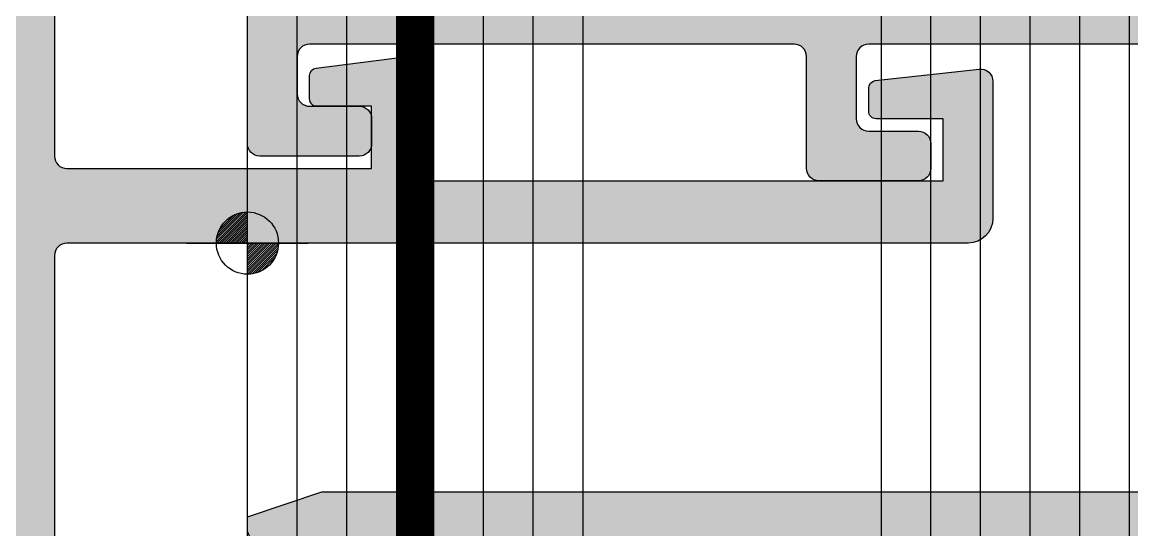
# Model space of a CAD drawing. Header units: millimetres. Extents: x 12351878 to 12381578, y 696206 to 738256.
# Drawn here: x 12356775.44 to 12356820.09, y 716217.26 to 716237.66 of the extents above; entities that cross this region are included whole.
import ezdxf

# ---------------------------------------------------------------- set-up
doc = ezdxf.new("R2010")
doc.units = ezdxf.units.MM
doc.header["$LTSCALE"] = 1000
doc.linetypes.add('HIDDEN', pattern=[0.125, 0.0625, -0.0625])
for name, color, linetype in [('EXTRUSION1', 4, 'Continuous'), ('GLASS', 1, 'Continuous'), ('GLASS-V', 11, 'Continuous'), ('SYMBOL', 7, 'Continuous'), ('型材断面填充', 254, 'Continuous')]:
    doc.layers.add(name, color=color, linetype=linetype)
pattern_1 = [(45, (-5.177405079579821, -3.521739121779553), (-0.04419417382415922, 0.04419417382415922), [])]

# ---------------------------------------------------------------- blocks, each defined once
blk = doc.blocks.new('*U102')
at = {"layer": 'GLASS'}
for points in [[(1964.257292167694, 23.49999995539967), (1.000000000014552, 23.5), (1.455191522836685e-11, 24.5), (2.182787284255028e-11, 32.5), (1.000000000021828, 33.5), (1964.2572921677, 33.49999995540694)], [(1964.257292167683, 11.49999995540694), (1.000000000003638, 11.5), (3.637978807091713e-12, 10.5), (-3.637978807091713e-12, 6.5), (0.999999999996362, 5.5), (1964.257292167672, 5.499999955399662)], [(1964.257292167683, 3.99999995540694), (1.000000000003638, 4), (3.637978807091713e-12, 3), (-3.637978807091713e-12, -1), (0.999999999996362, -2), (1964.257292167672, -2.000000044600336)]]:
    blk.add_lwpolyline(points, dxfattribs=at)
at = {"layer": 'GLASS-V'}
for p, q in [((2.182787284255028e-11, 31.5), (1964.257292167698, 31.49999995540694)), ((1.818989403545856e-11, 29.50000000000728), (1964.257292167698, 29.49999995540694)), ((1.818989403545856e-11, 27.5), (1964.257292167696, 27.49999995540694)), ((1.818989403545856e-11, 25.5), (1964.257292167694, 25.49999995540694)), ((3.637978807091713e-12, 9.5), (1964.257292167681, 9.499999955399662)), ((0, 7.5), (1964.257292167674, 7.499999955399662)), ((3.637978807091713e-12, 2), (1964.257292167681, 1.999999955399663)), ((0, 0), (1964.257292167674, -4.460033657858792e-08))]:
    blk.add_line(p, q, dxfattribs=at)
at = {"layer": 'GLASS-V', "linetype": 'HIDDEN', "const_width": 1.499999999999999}
blk.add_lwpolyline([(1, 4.75), (1964.257292167683, 4.750171004242848)], dxfattribs=at)
blk = doc.blocks.new('bnc01')
at = {"color": 0, "linetype": 'ByBlock', "xscale": -1, "rotation": 270}
blk.add_blockref('*U102', (3188.999999998137, 2745.071648793994, -6.694355303533301e-08), dxfattribs=at)
blk = doc.blocks.new('20211008-LC04')
at = {"layer": '型材断面填充', "linetype": 'ByBlock'}
h = blk.add_hatch(color=256, dxfattribs=at)
edge = h.paths.add_edge_path(flags=16)
edge.add_line((139.7340438328574, 22.50000195260873), (139.7340438328574, -22.50000195260145))
edge.add_arc((139.2340438328574, -22.50000195260145), 0.5, -90, 0, ccw=False)
edge.add_line((139.2340438328574, -23.00000195260145), (2.5, -23.00000195260145))
edge.add_arc((2.5, -22.50000195260145), 0.5, 180, 270, ccw=False)
edge.add_line((2, -22.50000195260145), (2, 22.50000195260873))
edge.add_arc((2.5, 22.50000195260873), 0.5, 90, 180, ccw=False)
edge.add_line((2.5, 23.00000195260873), (139.2340438328574, 23.00000195260873))
edge.add_arc((139.2340438328574, 22.50000195260873), 0.5, 0, 90, ccw=False)
edge = h.paths.add_edge_path()
edge.add_line((143.6999999999425, 37.00000195266693), (142.7385164807092, 37.00000195255052))
edge.add_arc((142.7385164806874, 36.50000195257599), 0.4999999999745341, 89.99999999749872, 201.8014094837972)
edge.add_line((142.2742781352608, 36.31430661442937), (143.9785430072698, 32.05364443446524))
edge.add_arc((143.6999999999789, 31.94222723151688), 0.3000000000391237, 5.558376869885251e-09, 21.801409492028824, ccw=False)
edge.add_line((144.0000000000182, 31.94222723154598), (144.0000000000036, 29.79999695261722))
edge.add_arc((143.6999999999716, 29.79999695260267), 0.3000000000320142, -89.99999999444162, 2.7791884349426255e-09, ccw=False)
edge.add_line((143.7000000000007, 29.49999695257065), (142.7330229671097, 29.49999695262886))
edge.add_arc((142.7330229670806, 28.99999695261795), 0.5000000000109139, 89.99999999666495, 183.66193703806)
edge.add_line((142.2340438328574, 28.96806227523848), (142.2340438328574, 3.499999999934516))
edge.add_arc((142.7340438328574, 3.499999999934516), 0.5, 180, 270)
edge.add_line((142.7340438328574, 2.999999999934516), (154.9999999999964, 2.999999999938154))
edge.add_line((154.9999999999964, 2.999999999938154), (154.9999999999891, 5.499999999938154))
edge.add_line((154.9999999999891, 5.499999999938154), (152.799999999992, 5.499999999909051))
edge.add_arc((152.8000000000065, 5.799999999926513), 0.3000000000174623, 180, 269.99999999722075, ccw=False)
edge.add_line((152.4999999999891, 5.799999999926513), (152.4999999999891, 6.735424868817063))
edge.add_arc((152.7999999999847, 6.735424868824339), 0.2999999999956344, 97.18075578131072, 180.0000000013896, ccw=False)
edge.add_line((152.7624999999862, 7.033071891313739), (156.4374999999745, 7.496078370753821))
edge.add_arc((156.4999999999891, 6.999999999930878), 0.5000000000001641, 1.6675016922818031e-09, 97.18075578313659, ccw=False)
edge.add_line((156.9999999999891, 6.99999999994543), (156.9999999999964, 2.49999999994543))
edge.add_line((156.9999999999964, 2.49999999994543), (177.9999999999964, 2.499999999996362))
edge.add_line((177.9999999999964, 2.499999999996362), (177.9999999999891, 4.999999999996362))
edge.add_line((177.9999999999891, 4.999999999996362), (175.299999999992, 4.999999999996362))
edge.add_arc((175.2999999999847, 5.299999999991996), 0.2999999999956344, 180.0000000013896, 270.0000000013896, ccw=False)
edge.add_line((174.9999999999891, 5.29999999998472), (174.9999999999891, 6.231671842684591))
edge.add_arc((175.299999999992, 6.231671842702781), 0.3000000000029104, 96.37937020970242, 180.000000003474, ccw=False)
edge.add_line((175.2666666666519, 6.529814239704137), (179.4444446228626, 6.996904014962638))
edge.add_arc((179.4999999999745, 6.499999999996362), 0.5000000000156489, 8.33779267850332e-10, 96.37934963270061, ccw=False)
edge.add_line((179.9999999999891, 6.500000000003638), (179.9999999999964, 1.000000000003638))
edge.add_arc((179.0000000000036, 0.999999999996362), 0.999999999992724, -89.99999999958311, 4.16889633925166e-10, ccw=False)
edge.add_line((179.0000000000109, 3.637978807091713e-12), (142.7340438328429, 3.637978807091713e-12))
edge.add_arc((142.7340438328429, -0.499999999996362), 0.5, 90, 180)
edge.add_line((142.2340438328429, -0.499999999996362), (142.2340438328574, -28.9680622752312))
edge.add_arc((142.7330229670806, -28.99999695261067), 0.500000000009456, 176.33806296194, 270.0000000033351)
edge.add_line((142.7330229671097, -29.49999695262159), (143.7000000000007, -29.49999695256338))
edge.add_arc((143.6999999999716, -29.79999695259539), 0.3000000000320142, -2.7791884349426255e-09, 89.99999999444162, ccw=False)
edge.add_line((144.0000000000036, -29.79999695260994), (144.0000000000182, -31.94222723153871))
edge.add_arc((143.6999999999825, -31.94222723150961), 0.3000000000356522, 338.19859050771316, 359.99999999444157, ccw=False)
edge.add_line((143.9785430072698, -32.05364443445796), (142.2742781352608, -36.31430661442209))
edge.add_arc((142.7385164806874, -36.50000195256871), 0.499999999973781, 158.1985905162028, 270.0000000025013)
edge.add_line((142.7385164807092, -37.00000195254324), (143.6999999999425, -37.00000195265966))
edge.add_arc((143.6999999999935, -37.30000195265529), 0.2999999999956344, 1.2506518487498397e-08, 90.00000000972727, ccw=False)
edge.add_line((143.9999999999891, -37.30000195258981), (144.0000000000182, -39.70000195259854))
edge.add_arc((143.7000000000189, -39.70000195260218), 0.2999999999992724, -90.0000000006948, 6.947971087356564e-10, ccw=False)
edge.add_line((143.7000000000153, -40.00000195260145), (140.2340438328611, -40.00000195260145))
edge.add_arc((140.2340438328611, -39.50000195260145), 0.5, 180, 270, ccw=False)
edge.add_line((139.7340438328611, -39.50000195260145), (139.7340438328574, -25.50000195259054))
edge.add_arc((139.2340438328574, -25.50000195259054), 0.5, 0, 90)
edge.add_line((139.2340438328574, -25.00000195259054), (0, -25.00000195260145))
edge.add_line((0, -25.00000195260145), (0, 25.00000195260873))
edge.add_line((0, 25.00000195260873), (139.2340438328647, 25.00000195260873))
edge.add_arc((139.2340438328647, 25.50000195260873), 0.5, 270, 360)
edge.add_line((139.7340438328647, 25.50000195260873), (139.7340438328611, 39.50000195260145))
edge.add_arc((140.2340438328611, 39.50000195260145), 0.5, 90, 180, ccw=False)
edge.add_line((140.2340438328611, 40.00000195260145), (143.7000000000153, 40.00000195260873))
edge.add_arc((143.7000000000189, 39.70000195260945), 0.2999999999992724, -6.947971087356564e-10, 90.0000000006948, ccw=False)
edge.add_line((144.0000000000182, 39.70000195260582), (143.9999999999891, 37.30000195259709))
edge.add_arc((143.6999999999935, 37.30000195266257), 0.2999999999956344, 269.9999999902727, 359.99999998749354, ccw=False)
at = {"color": 0, "linetype": 'ByBlock'}
blk.add_lwpolyline([(142.2340438328574, 28.96806227523848), (142.2340438328574, 3.499999999934516, 0.414213562373095), (142.7340438328574, 2.999999999934516), (154.9999999999964, 2.999999999938154), (154.9999999999891, 5.499999999938154), (152.799999999992, 5.499999999909051, -0.4142135623588877), (152.4999999999891, 5.799999999926513), (152.4999999999891, 6.735424868817063, -0.3779644730168928), (152.7624999999862, 7.033071891313739), (156.4374999999745, 7.496078370753821, -0.4514162296451933), (156.9999999999891, 6.99999999994543), (156.9999999999964, 2.49999999994543), (177.9999999999964, 2.499999999996362), (177.9999999999891, 4.999999999996362), (175.299999999992, 4.999999999996362, -0.4142135623730949), (174.9999999999891, 5.29999999998472), (174.9999999999891, 6.231671842684591, -0.3819660112611774), (175.2666666666519, 6.529814239704137), (179.4444446228626, 6.996904014962638, -0.4472134877612622), (179.9999999999891, 6.500000000003638), (179.9999999999964, 1.000000000003638, -0.414213562373095), (179.0000000000109, 3.637978807091713e-12), (142.7340438328429, 3.637978807091713e-12, 0.4142135623735267), (142.2340438328429, -0.499999999996362), (142.2340438328574, -28.9680622752312, 0.4330595391105082)], format="xyb", dxfattribs=at)
blk = doc.blocks.new('WP')
at = {"linetype": 'ByBlock'}
h = blk.add_hatch(dxfattribs=at)
h.set_pattern_fill('ANSI31', color=0, scale=0.5, style=0)
h.set_pattern_definition(pattern_1)
h.paths.add_polyline_path([(0, 1.25, 0.4142135623730949), (-1.249999999999999, 0), (0, -4.440892098500626e-16)])
h = blk.add_hatch(dxfattribs=at)
h.set_pattern_fill('ANSI31', color=0, scale=0.5, style=0)
h.set_pattern_definition(pattern_1)
h.paths.add_polyline_path([(8.881784197001252e-16, -1.25, 0.414213562373095), (1.250000000000001, -4.440892098500626e-16), (0, -4.440892098500626e-16)])
at = {"color": 0, "linetype": 'ByBlock'}
for p, q in [((0, -2.45), (0, 2.45)), ((-2.449999999999999, 0), (2.450000000000001, -4.440892098500626e-16))]:
    blk.add_line(p, q, dxfattribs=at)
blk.add_circle((8.881784197001252e-16, 0), 1.25, dxfattribs=at)
blk = doc.blocks.new('20211011-LC03')
at = {"layer": '型材断面填充', "linetype": 'ByBlock'}
h = blk.add_hatch(color=256, dxfattribs=at)
edge = h.paths.add_edge_path()
edge.add_arc((3.270390053760032, 2.200003247972086), 0.1999999999991586, 269.9999999999653, 389.9999999965665)
edge.add_line((3.443595134522184, 2.300003247961286), (3.339094735798426, 2.481003248001798))
edge.add_arc((3.531352375437631, 2.592003247991786), 0.2219999999941796, 90.00000000189522, 209.9999999978836, ccw=False)
edge.add_line((3.531352375430288, 2.814003247985966), (3.813573580322554, 2.814003248015069))
edge.add_arc((3.813573580374838, 3.036003248020049), 0.22200000000498, 269.9999999865061, 322.4314079591565)
edge.add_line((3.98953610593162, 2.900647459071479), (5.496837764614611, 4.860139615368098))
edge.add_arc((5.671215042220319, 4.72600324798232), 0.2200000000014329, 89.99999999891031, 142.431407971839, ccw=False)
edge.add_line((5.671215042224503, 4.946003247983754), (7.639361378242029, 4.946003247983754))
edge.add_arc((7.639361378240009, 4.726003247986635), 0.2199999999971185, -37.56859203026619, 89.99999999947403, ccw=False)
edge.add_line((7.813738655837369, 4.591866880597081), (4.499334660926252, 0.2831416872068075))
edge.add_line((4.499334660926252, 0.2831416872068075), (4.499334660926252, -1.499992678509443))
edge.add_arc((3.999334660925926, -1.499992678509769), 0.500000000000326, -89.99990747224382, 3.728928277269006e-11, ccw=False)
edge.add_line((3.999335468382924, -1.999992678509443), (2.499999192543328, -1.999994293422787))
edge.add_arc((2.500000000000326, -2.499994293422461), 0.500000000000326, 90.00009252775627, 180.0000000000373)
edge.add_line((2, -2.499994293422787), (2.000011854172044, -43.00001866549428))
edge.add_arc((1.500011854172044, -43.00001866549428), 0.5, -90, 0, ccw=False)
edge.add_line((1.500011854172044, -43.50001866549428), (1.000011854172044, -43.50001866549428))
edge.add_line((1.000011854172044, -43.50001866549428), (1.438985054846853e-05, -40.50001866546518))
edge.add_line((1.438985054846853e-05, -40.50001866546518), (0, 0))
edge.add_line((0, 0), (2.499334660926252, 3.247972927056253e-06))
edge.add_line((2.499334660926252, 3.247972927056253e-06), (2.499334660926252, 2.000003247972927))
edge.add_line((2.499334660926252, 2.000003247972927), (3.270390053759911, 2.000003247972927))
at = {"color": 0, "linetype": 'ByBlock'}
blk.add_lwpolyline([(3.270390053759911, 2.000003247972927, 0.5773502691698529), (3.443595134522184, 2.300003247961286), (3.339094735798426, 2.481003248001798, -0.5773502691662875), (3.531352375430288, 2.814003247985966), (3.813573580322554, 2.814003248015069, 0.2328517585496297), (3.98953610593162, 2.900647459071479), (5.496837764614611, 4.860139615368098, -0.2328517585509097), (5.671215042224503, 4.946003247983754), (7.639361378242029, 4.946003247983754, -0.6222550571454836), (7.813738655837369, 4.591866880597081), (4.499334660926252, 0.2831416872068075), (4.499334660926252, -1.499992678509443, -0.4142130893760066), (3.999335468382924, -1.999992678509443), (2.499999192543328, -1.999994293422787, 0.4142130893760066), (2, -2.499994293422787), (2.000011854172044, -43.00001866549428, -0.4142135623730951), (1.500011854172044, -43.50001866549428), (1.000011854172044, -43.50001866549428), (1.438985054846853e-05, -40.50001866546518), (0, 0), (2.499334660926252, 3.247972927056253e-06), (2.499334660926252, 2.000003247972927)], format="xyb", close=True, dxfattribs=at)
blk = doc.blocks.new('20211011-LC12')
at = {"layer": '型材断面填充', "linetype": 'ByBlock'}
h = blk.add_hatch(color=256, dxfattribs=at)
edge = h.paths.add_edge_path(flags=16)
edge.add_arc((44.99995046646291, 47.49991090742333), 0.5, 0, 90)
edge.add_line((44.99995046646291, 47.99991090742333), (30.99997148096008, 47.99991090742697))
edge.add_arc((30.99997148096008, 47.49991090742697), 0.5, 90, 180)
edge.add_line((30.49997148096008, 47.49991090742697), (30.49997148096008, 41.62942495593961))
edge.add_arc((29.99997148096001, 41.62942495593948), 0.5000000000000746, -60.25511870231918, 1.4722445484949276e-11, ccw=False)
edge.add_line((30.24804095014406, 41.19530338488039), (25.75187692749023, 38.62606680043245))
edge.add_arc((25.99994639667428, 38.19194522937336), 0.5000000000000722, 119.7448812976808, 180.0000000000147)
edge.add_line((25.4999463966742, 38.19194522937323), (25.4999463966742, 11.49991367585972))
edge.add_arc((25.9999463966742, 11.49991367585972), 0.5, 180, 270)
edge.add_line((25.9999463966742, 10.99991367585972), (44.99995046646291, 10.99991367585608))
edge.add_arc((44.99995046646291, 11.49991367585608), 0.5, 270, 360)
edge.add_line((45.49995046646291, 11.49991367585608), (45.49995046646291, 47.49991090742333))
edge = h.paths.add_edge_path(flags=16)
edge.add_arc((149.9999677274575, 43.99991090404912), 5.299999999982185, 154.4667710054802, 222.0225913319794)
edge.add_arc((146.9912999442908, 41.28874544056831), 1.250000000002372, 222.0225913320076, 330.0000000004409)
edge.add_arc((146.991299944308, 41.28874544058336), 1.249999999995031, 329.9999999994492, 402.0225913369761)
edge.add_arc((149.9999677272222, 43.99991090431489), 2.799999999964994, 218.5196242606471, 222.022591337007, ccw=False)
edge.add_line((147.8092620219977, 42.25611948533697), (147.9266212562216, 42.34953688277528))
edge.add_arc((149.999967727414, 43.99991090412306), 2.649999999989757, 201.4803757469475, 218.5196242551437, ccw=False)
edge.add_line((147.5340286636201, 43.02952719980749), (147.3944472071889, 42.97459982031796))
edge.add_arc((149.9999677274535, 43.99991090408348), 2.80000000000218, 98.51962425415968, 201.4803757459716, ccw=False)
edge.add_line((149.5851529126376, 46.76901340659606), (149.6073751348558, 46.62066862966822))
edge.add_arc((149.9999677274518, 43.99991090408002), 2.649999999998381, 81.48037574577779, 98.51962425422221, ccw=False)
edge.add_line((150.3925603200478, 46.62066862966822), (150.414782542266, 46.76901340658151))
edge.add_arc((149.9999677274758, 43.99991090408665), 2.799999999980847, -21.480375745893127, 81.48037574630712, ccw=False)
edge.add_line((152.605488247722, 42.97459982033251), (152.4659067912726, 43.02952719981113))
edge.add_arc((149.9999677274848, 43.99991090407001), 2.649999999963366, 321.4803757458682, 338.51962425414524, ccw=False)
edge.add_line((152.0733141986857, 42.34953688277528), (152.1906734329095, 42.25611948533697))
edge.add_arc((149.9999677274761, 43.99991090407291), 2.7999999999778, 317.9774086670887, 321.4803757458903, ccw=False)
edge.add_arc((153.0086355105848, 41.28874544055471), 1.2499999999839, 137.9774086670813, 209.9999999993286)
edge.add_arc((153.0086355105922, 41.28874544059364), 1.250000000009841, 210.0000000007027, 317.9774086799817)
edge.add_arc((149.9999677273191, 43.99991090303279), 5.299999999371392, 317.9774086799838, 385.533228998954)
edge.add_arc((155.2335133676093, 46.49991090777562), 0.5000000000005931, 89.99999999995771, 205.5332289990933, ccw=False)
edge.add_line((155.2335133676097, 46.99991090777621), (196.4999677271699, 46.99991090777621))
edge.add_arc((196.4999677271699, 46.49991090777621), 0.5, 0, 90, ccw=False)
edge.add_line((196.9999677271699, 46.49991090777621), (196.9999677271699, -46.50008909222379))
edge.add_arc((196.4999677271699, -46.50008909222379), 0.5, -90, 0, ccw=False)
edge.add_line((196.4999677271699, -47.00008909222379), (155.2335133676133, -47.00008909222379))
edge.add_arc((155.2335133676145, -46.50008909222562), 0.4999999999981668, 154.4667710009284, 269.9999999998665, ccw=False)
edge.add_arc((149.9999677273338, -44.00008908745983), 5.299999999375096, 334.4667710007754, 402.0225913199459)
edge.add_arc((153.0086355106098, -41.2889236250227), 1.250000000012796, 42.0225913198766, 149.9999999990069)
edge.add_arc((153.0086355106102, -41.28892362497651), 1.249999999990001, 150.000000000849, 222.0225913322366)
edge.add_arc((149.9999677274278, -44.00008908850176), 2.800000000031143, 38.51962425341719, 42.02259133231382, ccw=False)
edge.add_line((152.1906734329241, -42.25629766975908), (152.0733141987039, -42.34971506719739))
edge.add_arc((149.9999677274898, -44.00008908849453), 2.64999999997516, 21.48037574572578, 38.5196242539954, ccw=False)
edge.add_line((152.4659067912908, -43.02970538423688), (152.6054882477438, -42.97477800475463))
edge.add_arc((149.9999677274895, -44.00008908850669), 2.799999999987707, -81.48037574615881, 21.480375745792287, ccw=False)
edge.add_line((150.4147825422879, -46.76919159100726), (150.392560320066, -46.62084681409397))
edge.add_arc((149.99996772747, -44.00008908851306), 2.649999999991179, 261.4803757457545, 278.51962425424557, ccw=False)
edge.add_line((149.607375134874, -46.62084681409397), (149.5851529126594, -46.76919159102181))
edge.add_arc((149.9999677274713, -44.00008908850853), 2.800000000002273, 158.5196242542045, 261.48037574592416, ccw=False)
edge.add_line((147.3944472072035, -42.97477800475099), (147.5340286636383, -43.02970538423324))
edge.add_arc((149.9999677274603, -44.00008908856505), 2.650000000021864, 141.48037574496, 158.5196242529483, ccw=False)
edge.add_line((147.9266212562397, -42.34971506720103), (147.8092620220159, -42.25629766976272))
edge.add_arc((149.9999677272715, -44.00008908887715), 2.800000000074363, 137.9774086613496, 141.4803757375639, ccw=False)
edge.add_arc((146.9912999443257, -41.28892362501345), 1.249999999997598, 317.9774086631735, 390.0000000007128)
edge.add_arc((146.99129994431, -41.2889236249865), 1.249999999997777, 29.99999999928112, 137.977408668044)
edge.add_arc((149.9999677274575, -44.00008908847506), 5.299999999968509, 137.9774086678316, 205.5332289948497)
edge.add_arc((144.7664220870027, -46.50008909283886), 0.4999999993885642, -90.00000000040058, 25.533228995279387, ccw=False)
edge.add_line((144.7664220869992, -47.00008909222743), (77.23351281481882, -47.00008909222379))
edge.add_arc((77.23351281482269, -46.50008909222416), 0.4999999999996305, 154.466771019674, 269.9999999995571, ccw=False)
edge.add_arc((71.99996717372757, -44.00008908917734), 5.2999999993676, 334.4667710195702, 402.0225913200246)
edge.add_arc((75.00863495699468, -41.28892362674407), 1.250000000014449, 42.02259132006964, 149.9999999990196)
edge.add_arc((75.00863495699342, -41.28892362669682), 1.249999999989737, 150.000000000866, 222.0225913327244)
edge.add_arc((71.99996717384312, -44.00008909023255), 2.800000000014636, 38.51962425404338, 42.02259133269388, ccw=False)
edge.add_line((74.19067287930739, -42.2562976714762), (74.07331364508718, -42.34971506891816))
edge.add_arc((71.99996717388355, -44.00008909021446), 2.64999999996647, 21.48037574586499, 38.51962425412188, ccw=False)
edge.add_line((74.46590623767406, -43.029705385954), (74.60548769412708, -42.97477800647539))
edge.add_arc((71.99996717388368, -44.0000890902311), 2.799999999978886, -81.4803757463576, 21.48037574594349, ccw=False)
edge.add_line((72.41478198867117, -46.76919159272438), (72.3925597664529, -46.62084681581109))
edge.add_arc((71.99996717385511, -44.00008909021927), 2.650000000002241, 261.4803757457505, 278.5196242542495, ccw=False)
edge.add_line((71.60737458125732, -46.62084681581109), (71.5851523590427, -46.76919159273893))
edge.add_arc((71.9999671738546, -44.00008909022566), 2.800000000002273, 158.5196242542045, 261.48037574592416, ccw=False)
edge.add_line((69.39444665358678, -42.97477800646811), (69.53402811002161, -43.02970538595036))
edge.add_arc((71.99996717384359, -44.00008909028218), 2.650000000021877, 141.4803757449602, 158.5196242529484, ccw=False)
edge.add_line((69.92662070262304, -42.34971506891816), (69.8092614683992, -42.25629767147984))
edge.add_arc((71.99996717365867, -44.00008909059759), 2.800000000079483, 137.9774086613528, 141.4803757375606, ccw=False)
edge.add_arc((68.99129939071263, -41.28892362673096), 1.24999999999467, 317.9774086630762, 390.0000000008104)
edge.add_arc((68.99129939069567, -41.28892362671115), 1.24999999999945, 29.99999999963546, 137.9774086678739)
edge.add_arc((71.99996717385162, -44.00008909019281), 5.29999999997183, 137.9774086679079, 205.5332289760399)
edge.add_arc((66.76642153256614, -46.50008909283731), 0.4999999993937493, -89.99999999983072, 25.533228975857583, ccw=False)
edge.add_line((66.76642153256762, -47.00008909223106), (53.99997437780257, -47.00008909222379))
edge.add_arc((53.99997437780257, -46.50008909222379), 0.5, 180, 270, ccw=False)
edge.add_line((53.49997437780257, -46.50008909222379), (53.49997437780257, -41.0492827536109))
edge.add_arc((52.99997437780272, -41.04928275361116), 0.4999999999998508, 3.012621394283142e-11, 60.2551187032944)
edge.add_line((53.24804384697927, -40.61516118254804), (48.75187982433636, -38.04592459819105))
edge.add_arc((48.99994929351042, -37.61180302713355), 0.4999999999937293, 179.9999999998022, 240.2551187032219, ccw=False)
edge.add_line((48.49994929351669, -37.61180302713183), (48.49994929351669, -21.42003070778082))
edge.add_line((48.49994929351669, -21.42003070778082), (51.49994818768027, -19.42003353000109))
edge.add_line((51.49994818768027, -19.42003353000109), (51.49995242101431, -10.58014171368632))
edge.add_line((51.49995242101431, -10.58014171368632), (48.49994929351669, -8.580141713686317))
edge.add_line((48.49994929351669, -8.580141713686317), (48.49994929351305, 46.49991090777621))
edge.add_arc((48.99994929351305, 46.49991090777621), 0.5, 90, 180, ccw=False)
edge.add_line((48.99994929351305, 46.99991090777621), (66.76642153254579, 46.99991090777621))
edge.add_arc((66.76642153254585, 46.49991090838004), 0.4999999993961737, -25.53322897587941, 90.00000000000648, ccw=False)
edge.add_arc((71.99996717384073, 43.99991090573047), 5.29999999998008, 154.4667710239566, 222.0225913319557)
edge.add_arc((68.99129939067411, 41.28874544225269), 1.250000000002382, 222.0225913320071, 330.0000000004406)
edge.add_arc((68.99129939069093, 41.2887454422677), 1.249999999995329, 329.9999999994593, 402.0225913369661)
edge.add_arc((71.99996717361542, 43.9999109060077), 2.799999999978036, 218.5196242606551, 222.0225913369986, ccw=False)
edge.add_line((69.80926146838101, 42.25611948702135), (69.92662070260485, 42.34953688445967))
edge.add_arc((71.99996717379726, 43.99991090580745), 2.649999999989746, 201.4803757469476, 218.5196242551439, ccw=False)
edge.add_line((69.53402811000342, 43.02952720149187), (69.39444665357223, 42.97459982200235))
edge.add_arc((71.99996717383682, 43.99991090576786), 2.800000000002193, 98.51962425416002, 201.4803757459715, ccw=False)
edge.add_line((71.58515235902087, 46.76901340828044), (71.60737458123913, 46.6206686313526))
edge.add_arc((71.9999671738351, 43.99991090576441), 2.649999999998381, 81.48037574577779, 98.51962425422221, ccw=False)
edge.add_line((72.39255976643108, 46.6206686313526), (72.41478198864934, 46.76901340826589))
edge.add_arc((71.99996717385912, 43.99991090577103), 2.799999999980847, -21.480375745893127, 81.48037574630712, ccw=False)
edge.add_line((74.60548769410525, 42.9745998220169), (74.46590623765587, 43.02952720149551))
edge.add_arc((71.99996717387123, 43.99991090575257), 2.649999999959764, 321.4803757458565, 338.51962425415684, ccw=False)
edge.add_line((74.07331364506899, 42.34953688445967), (74.19067287929283, 42.25611948702135))
edge.add_arc((71.9999671738591, 43.99991090575755), 2.799999999978197, 317.9774086670888, 321.4803757458899, ccw=False)
edge.add_arc((75.00863495696483, 41.28874544223943), 1.249999999981275, 137.9774086669939, 209.9999999994161)
edge.add_arc((75.00863495697662, 41.28874544228518), 1.25000000001437, 210.0000000009619, 317.9774086801752)
edge.add_arc((71.99996717370281, 43.99991090471644), 5.29999999937113, 317.9774086800978, 385.5332289805276)
edge.add_arc((77.23351281479559, 46.49991090777398), 0.4999999999985966, 89.99999999983879, 205.5332289805141, ccw=False)
edge.add_line((77.233512814797, 46.99991090777257), (144.7664220869701, 46.99991090778349))
edge.add_arc((144.7664220869692, 46.49991090838878), 0.49999999939471, -25.53322899462478, 89.99999999989899, ccw=False)
edge = h.paths.add_edge_path()
edge.add_arc((46.49994929364766, -48.00008909233657), 1, 89.99999999583122, 180, ccw=False)
edge.add_line((46.49994929372042, -47.00008909233657), (46.69997437796701, -47.00008909235112))
edge.add_arc((46.69997437794882, -47.30008909233584), 0.2999999999847205, 6.947971087356564e-10, 89.99999999652601, ccw=False)
edge.add_line((46.99997437793354, -47.3000890923322), (46.99997437793354, -48.00008909235839))
edge.add_arc((47.49997437792626, -48.00008909235112), 0.499999999992724, 180.0000000008338, 270.0000000008338)
edge.add_line((47.49997437793354, -48.50008909234384), (48.61719215938865, -48.50008909234384))
edge.add_arc((48.61719215938988, -48.00008909235079), 0.4999999999930509, 269.9999999998591, 299.7448812970081)
edge.add_line((48.86526162856535, -48.4342106634067), (50.24804384711024, -47.64404939566521))
edge.add_arc((49.99997437792939, -47.20992782459959), 0.5000000000041475, 299.7448812969915, 360.000000000101)
edge.add_line((50.49997437793354, -47.20992782459871), (50.49997437793354, -42.79025036010353))
edge.add_arc((49.99997437794116, -42.79025036010413), 0.4999999999923759, 6.920886986970144e-11, 60.25511870235114)
edge.add_line((50.24804384712115, -42.35612878905158), (48.86526162856899, -41.56596752128462))
edge.add_arc((48.61719215938529, -42.00008909234391), 0.5000000000000704, 60.25511870236548, 90.00000000003176)
edge.add_line((48.61719215938501, -41.50008909234384), (47.49997437793354, -41.50008909235839))
edge.add_arc((47.49997437793354, -42.00008909235839), 0.5, 90, 180)
edge.add_line((46.99997437793354, -42.00008909235839), (46.99997437792626, -42.70008909237731))
edge.add_arc((46.69997437794154, -42.70008909238095), 0.2999999999847205, -90.00000000347399, 6.947971087356564e-10, ccw=False)
edge.add_line((46.69997437792335, -43.00008909236567), (46.49994929357854, -43.00008909235112))
edge.add_arc((46.49994929365116, -42.00008909235098), 1.000000000000135, 180.0000423203751, 269.99999999583895, ccw=False)
edge.add_line((45.4999492936513, -42.00008983098087), (45.49993062815338, -16.72968895943995))
edge.add_arc((45.69993062815482, -16.72968881171576), 0.2000000000014998, 60.882262584501916, 180.0000423198632, ccw=False)
edge.add_line((45.79725179941306, -16.55496448706253), (48.20262716152502, -17.89475474253049))
edge.add_arc((48.29994833278484, -17.72003041787997), 0.1999999999999119, 240.8822625837279, 359.9999584659344)
edge.add_line((48.4999483327847, -17.72003056286121), (48.49995227616455, -12.28014185873326))
edge.add_arc((48.2999522761631, -12.2801417137521), 0.2000000000015049, 359.9999584659582, 479.1177374154966)
edge.add_line((48.20263110490487, -12.10541738909887), (45.79727371288027, -13.44519763524659))
edge.add_arc((45.69995254162206, -13.27047331059337), 0.2000000000014782, 180.0000089597035, 299.11773741549325, ccw=False)
edge.add_line((45.49995254162059, -13.27047334186864), (45.49994929364766, 7.499917070166703))
edge.add_arc((44.99994929364765, 7.499916991979271), 0.5000000000000132, 8.959619687905531e-06, 90.00001743023843)
edge.add_line((44.99994914154013, 7.999916991979262), (24.99994914161289, 7.999910907685262))
edge.add_arc((24.99994929372225, 7.499910907683454), 0.5000000000018305, 90.00001743044888, 179.9999999997929)
edge.add_line((24.49994929372042, 7.499910907685262), (24.49994929372042, 4.999910907685262))
edge.add_arc((24.99994929372042, 4.999910907685262), 0.5, 180, 270)
edge.add_line((24.99994929372042, 4.499910907685262), (26.99994929372042, 4.499910907685262))
edge.add_arc((26.99994929372042, 3.999910907685262), 0.5, 0, 90, ccw=False)
edge.add_line((27.49994929372042, 3.999910907685262), (27.49994929372042, 2.999910907685262))
edge.add_arc((26.99994929372042, 2.999910907685262), 0.5, -90, 0, ccw=False)
edge.add_line((26.99994929372042, 2.499910907685262), (22.99994929372042, 2.499910907685262))
edge.add_arc((22.99994929372042, 2.999910907685262), 0.5, 180, 270, ccw=False)
edge.add_line((22.49994929372042, 2.999910907685262), (22.49994929372042, 7.499910907685262))
edge.add_arc((21.99994929372042, 7.499910907685262), 0.5, 0, 90)
edge.add_line((21.99994929372042, 7.999910907685262), (2.49994929372042, 7.999910907685262))
edge.add_arc((2.49994929372042, 7.499910907685262), 0.5, 90, 180)
edge.add_line((1.99994929372042, 7.499910907685262), (1.99994929372042, 5.999910907685262))
edge.add_arc((2.49994929372042, 5.999910907685262), 0.5, 180, 270)
edge.add_line((2.49994929372042, 5.499910907685262), (4.49994929372042, 5.499910907685262))
edge.add_arc((4.49994929372042, 4.999910907685262), 0.5, 0, 90, ccw=False)
edge.add_line((4.99994929372042, 4.999910907685262), (4.99994929372042, 3.999910907685262))
edge.add_arc((4.49994929372042, 3.999910907685262), 0.5, -90, 0, ccw=False)
edge.add_line((4.49994929372042, 3.499910907685262), (0.4999492937204195, 3.499910907685262))
edge.add_arc((0.4999492937204195, 3.999910907685262), 0.5, 180, 270, ccw=False)
edge.add_line((-5.070627958048135e-05, 3.999910907685262), (-5.070627594250254e-05, 10.49991090768526))
edge.add_arc((0.4999492937240599, 10.49991090768526), 0.5000000000000024, 90.00000795535311, 180.0000000000002, ccw=False)
edge.add_line((0.4999492243005079, 10.99991090768526), (22.99994646609412, 10.99991403180684))
edge.add_arc((22.99994639666874, 11.49991403181229), 0.50000000000546, 270.0000079555617, 359.9999999997918)
edge.add_line((23.4999463966742, 11.49991403181048), (23.4999463966742, 41.99990875912408))
edge.add_arc((24.4999463966742, 41.99990875912408), 1, 89.99999999583122, 180, ccw=False)
edge.add_line((24.49994639674696, 42.99990875912408), (24.69997148099355, 42.99990875910953))
edge.add_arc((24.69997148096809, 42.69990875912481), 0.2999999999847205, -6.947971087356564e-10, 89.99999999513642, ccw=False)
edge.add_line((24.99997148095281, 42.69990875912117), (24.99997148096008, 41.99990875910225))
edge.add_arc((25.49997148096008, 41.99990875910225), 0.5, 180, 270)
edge.add_line((25.49997148096008, 41.49990875910225), (26.61718926241156, 41.49990875910225))
edge.add_arc((26.61718926241183, 41.99990875910233), 0.500000000000071, 269.9999999999682, 299.7448812976345)
edge.add_line((26.86525873159553, 41.56578718804303), (28.2480409501477, 42.35594845580999))
edge.add_arc((27.99997148096771, 42.79007002686254), 0.4999999999923757, 299.7448812976489, 359.9999999999308)
edge.add_line((28.49997148096008, 42.79007002686194), (28.49997148096008, 47.20974749135712))
edge.add_arc((27.99997148095594, 47.209747491358), 0.5000000000041496, 359.999999999899, 420.2551187030085)
edge.add_line((28.24804095013678, 47.64386906242362), (26.86525873159189, 48.43403033016511))
edge.add_arc((26.61718926241642, 47.9999087591092), 0.4999999999930516, 60.25511870299184, 90.00000000014089)
edge.add_line((26.6171892624152, 48.49990875910225), (25.49997148096008, 48.49990875910225))
edge.add_arc((25.49997148096008, 47.99990875910225), 0.5, 90, 180)
edge.add_line((24.99997148096008, 47.99990875910225), (24.99997148096008, 47.29990875909061))
edge.add_arc((24.69997148096809, 47.29990875908697), 0.2999999999919964, -90.00000000347399, 6.947971087356564e-10, ccw=False)
edge.add_line((24.6999714809499, 46.99990875909498), (24.49997148088733, 46.99990875910953))
edge.add_arc((24.49997148096008, 47.99990875910952), 0.9999999999999929, 180.0000000008334, 269.9999999958314, ccw=False)
edge.add_line((23.49997148096008, 47.99990875909498), (23.49997148093098, 49.99991090739422))
edge.add_line((23.49997148093098, 49.99991090739422), (199.9999677273008, 49.99991090771437))
edge.add_line((199.9999677273008, 49.99991090771437), (199.9999677273008, -50.00008909228563))
edge.add_line((199.9999677273008, -50.00008909228563), (45.49997437790444, -50.00008909228563))
edge.add_line((45.49997437790444, -50.00008909228563), (45.49994929364766, -48.00008909233657))
at = {"color": 0, "linetype": 'ByBlock', "elevation": -4.022694582720726e-08}
blk.add_lwpolyline([(44.99994914154013, 7.999916991979262), (24.99994914161289, 7.999910907685262, 0.4142134732684375), (24.49994929372042, 7.499910907685262), (24.49994929372042, 4.999910907685262, 0.414213562373095), (24.99994929372042, 4.499910907685262), (26.99994929372042, 4.499910907685262, -0.414213562373095), (27.49994929372042, 3.999910907685262), (27.49994929372042, 2.999910907685262, -0.414213562373095), (26.99994929372042, 2.499910907685262), (22.99994929372042, 2.499910907685262, -0.414213562373095), (22.49994929372042, 2.999910907685262), (22.49994929372042, 7.499910907685262, 0.414213562373095), (21.99994929372042, 7.999910907685262), (2.49994929372042, 7.999910907685262, 0.414213562373095), (1.99994929372042, 7.499910907685262), (1.99994929372042, 5.999910907685262, 0.414213562373095), (2.49994929372042, 5.499910907685262), (4.49994929372042, 5.499910907685262, -0.414213562373095), (4.99994929372042, 4.999910907685262), (4.99994929372042, 3.999910907685262, -0.414213562373095), (4.49994929372042, 3.499910907685262), (0.4999492937204195, 3.499910907685262, -0.414213562373095), (-5.070627958048135e-05, 3.999910907685262), (-5.070627594250254e-05, 10.49991090768526, -0.4142135217057218)], format="xyb", dxfattribs=at)
blk = doc.blocks.new('apqs03')
blk.add_blockref('WP', (3186.999994784594, -2044.14541459165))
at = {"layer": 'EXTRUSION1'}
for name, p in [('20211011-LC12', (3186.999969383702, -2044.14541459165)), ('20211008-LC04', (3037, -2044.14541459165))]:
    blk.add_blockref(name, p, dxfattribs=at)
at = {"layer": 'EXTRUSION1', "rotation": 270}
blk.add_blockref('20211011-LC03', (3230.499944077805, -2054.145497848396, -3.970925637230901e-08), dxfattribs=at)

msp = doc.modelspace()

# ---------------------------------------------------------------- block references
at = {"layer": 'SYMBOL'}
for name, p in [('apqs03', (12353597.50000522, 718272.9283430666)), ('bnc01', (12353597.50000522, 712572.9283430666))]:
    msp.add_blockref(name, p, dxfattribs=at)

doc.saveas('drawing.dxf')
